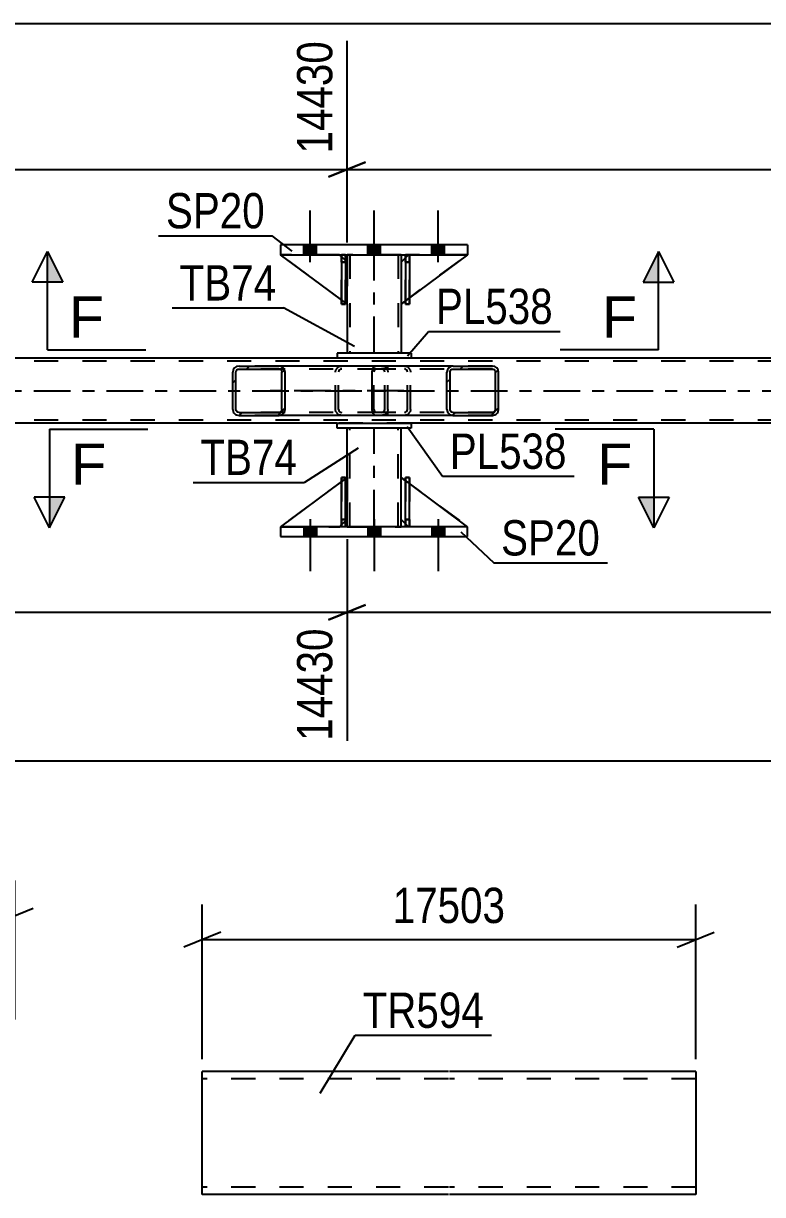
# Model space of a CAD drawing. Header units: millimetres. Extents: x 0 to 841, y 0 to 594.
# Drawn here: x 649.8 to 709.8, y 154.6 to 249.6 of the extents above; entities that cross this region are included whole.
import ezdxf

# ---------------------------------------------------------------- set-up
doc = ezdxf.new("R2010")
doc.units = ezdxf.units.MM
doc.linetypes.add('DXK_LINE_DOT2', pattern=[3.9198, 1.9599, -1.9599])
doc.linetypes.add('DXK_LINE_DOT3', pattern=[5.9187, 2.979, -0.9799, 0.9799, -0.9799])
doc.styles.add('Arial', font='ARIAL.TTF', dxfattribs={"height": 0.2})
doc.styles.add('Arial Narrow', font='ARIALN.TTF', dxfattribs={"height": 0.2})

# ---------------------------------------------------------------- blocks, each defined once
blk = doc.blocks.new('Bolt-122568727-7005 - 6955')
at = {"linetype": 'Continuous'}
for points in [[(673.576, 208.784), (672.536, 208.784), (672.536, 207.984), (673.576, 207.984)], [(673.576, 208.784), (672.536, 208.784), (672.536, 207.984), (673.576, 207.984)], [(673.576, 208.784), (672.536, 208.784), (672.536, 207.984), (673.576, 207.984)], [(678.776, 208.784), (677.736, 208.784), (677.736, 207.984), (678.776, 207.984)], [(678.776, 208.784), (677.736, 208.784), (677.736, 207.984), (678.776, 207.984)], [(683.976, 208.784), (682.936, 208.784), (682.936, 207.984), (683.976, 207.984)], [(683.976, 208.784), (682.936, 208.784), (682.936, 207.984), (683.976, 207.984)], [(683.976, 208.784), (682.936, 208.784), (682.936, 207.984), (683.976, 207.984)]]:
    blk.add_hatch(color=1, dxfattribs=at).paths.add_polyline_path(points)
at = {"color": 1, "linetype": 'Continuous'}
for p, q in [((673.056, 209.384), (673.056, 205.184)), ((673.056, 209.384), (673.056, 205.184)), ((673.056, 209.384), (673.056, 205.184)), ((678.256, 209.384), (678.256, 205.184)), ((678.256, 209.384), (678.256, 205.184)), ((683.456, 209.384), (683.456, 205.184)), ((683.456, 209.384), (683.456, 205.184)), ((683.456, 209.384), (683.456, 205.184)), ((672.536, 208.784), (672.536, 207.984)), ((672.536, 208.784), (672.536, 207.984)), ((672.536, 208.784), (672.536, 207.984)), ((673.576, 208.784), (673.576, 207.984)), ((673.576, 208.784), (673.576, 207.984)), ((673.576, 208.784), (673.576, 207.984)), ((677.736, 208.784), (677.736, 207.984)), ((677.736, 208.784), (677.736, 207.984)), ((678.776, 208.784), (678.776, 207.984)), ((678.776, 208.784), (678.776, 207.984)), ((682.936, 208.784), (682.936, 207.984)), ((682.936, 208.784), (682.936, 207.984)), ((682.936, 208.784), (682.936, 207.984)), ((683.976, 208.784), (683.976, 207.984)), ((683.976, 208.784), (683.976, 207.984)), ((683.976, 208.784), (683.976, 207.984))]:
    blk.add_line(p, q, dxfattribs=at)
blk = doc.blocks.new('Part-122568727-7002 - 6955')
at = {"color": 7, "linetype": 'DXK_LINE_DOT2'}
for p, q in [((681.057, 230.864), (680.457, 230.264)), ((680.457, 226.864), (685.856, 230.864)), ((680.457, 230.264), (680.457, 226.864)), ((685.856, 230.864), (681.057, 230.864))]:
    blk.add_line(p, q, dxfattribs=at)
blk = doc.blocks.new('Part-122568727-7067 - 6955')
at = {"color": 2, "linetype": 'Continuous'}
for p, q in [((681.256, 222.864), (675.256, 222.864)), ((675.256, 222.864), (675.256, 222.464)), ((681.256, 222.864), (681.256, 222.464)), ((681.256, 222.464), (675.256, 222.464))]:
    blk.add_line(p, q, dxfattribs=at)
blk = doc.blocks.new('Bolt-122568727-7004 - 6955')
at = {"linetype": 'Continuous'}
for points in [[(672.536, 230.864), (673.576, 230.864), (673.576, 231.664), (672.536, 231.664)], [(672.536, 230.864), (673.576, 230.864), (673.576, 231.664), (672.536, 231.664)], [(672.536, 230.864), (673.576, 230.864), (673.576, 231.664), (672.536, 231.664)], [(677.736, 230.864), (678.776, 230.864), (678.776, 231.664), (677.736, 231.664)], [(677.736, 230.864), (678.776, 230.864), (678.776, 231.664), (677.736, 231.664)], [(682.936, 230.864), (683.976, 230.864), (683.976, 231.664), (682.936, 231.664)], [(682.936, 230.864), (683.976, 230.864), (683.976, 231.664), (682.936, 231.664)], [(682.936, 230.864), (683.976, 230.864), (683.976, 231.664), (682.936, 231.664)]]:
    blk.add_hatch(color=1, dxfattribs=at).paths.add_polyline_path(points)
at = {"color": 1, "linetype": 'Continuous'}
for p, q in [((673.056, 230.264), (673.056, 234.464)), ((673.056, 230.264), (673.056, 234.464)), ((673.056, 230.264), (673.056, 234.464)), ((678.256, 230.264), (678.256, 234.464)), ((678.256, 230.264), (678.256, 234.464)), ((683.456, 230.264), (683.456, 234.464)), ((683.456, 230.264), (683.456, 234.464)), ((683.456, 230.264), (683.456, 234.464)), ((672.536, 230.864), (672.536, 231.664)), ((672.536, 230.864), (672.536, 231.664)), ((672.536, 230.864), (672.536, 231.664)), ((673.576, 230.864), (673.576, 231.664)), ((673.576, 230.864), (673.576, 231.664)), ((673.576, 230.864), (673.576, 231.664)), ((677.736, 230.864), (677.736, 231.664)), ((677.736, 230.864), (677.736, 231.664)), ((678.776, 230.864), (678.776, 231.664)), ((678.776, 230.864), (678.776, 231.664)), ((682.936, 230.864), (682.936, 231.664)), ((682.936, 230.864), (682.936, 231.664)), ((682.936, 230.864), (682.936, 231.664)), ((683.976, 230.864), (683.976, 231.664)), ((683.976, 230.864), (683.976, 231.664)), ((683.976, 230.864), (683.976, 231.664))]:
    blk.add_line(p, q, dxfattribs=at)
blk = doc.blocks.new('Part-122568727-7014 - 6955')
at = {"color": 7, "linetype": 'DXK_LINE_DOT2'}
for p, q in [((675.61, 230.264), (675.61, 230.864)), ((675.61, 230.864), (675.61, 230.864)), ((675.61, 230.864), (675.61, 226.864)), ((675.93, 230.864), (675.61, 230.864)), ((675.61, 226.864), (675.61, 230.264)), ((675.61, 230.264), (675.93, 230.264)), ((675.93, 230.264), (675.93, 230.864)), ((675.93, 226.864), (675.93, 230.864)), ((675.93, 230.264), (675.93, 226.864)), ((675.61, 226.864), (675.93, 226.864))]:
    blk.add_line(p, q, dxfattribs=at)
blk = doc.blocks.new('Part-122568727-7015 - 6955')
at = {"color": 2, "linetype": 'Continuous'}
for p, q in [((681.13, 230.864), (680.81, 230.864)), ((680.81, 230.864), (680.81, 226.864)), ((681.13, 230.864), (681.13, 230.864)), ((681.13, 230.864), (681.13, 226.864)), ((681.13, 226.864), (680.81, 226.864))]:
    blk.add_line(p, q, dxfattribs=at)
at = {"color": 7, "linetype": 'DXK_LINE_DOT2'}
for p, q in [((680.81, 230.264), (680.81, 230.864)), ((681.13, 230.264), (680.81, 230.264)), ((680.81, 230.264), (680.81, 226.864)), ((681.13, 230.264), (681.13, 230.864)), ((681.13, 230.864), (681.13, 230.864)), ((681.13, 226.864), (681.13, 230.264))]:
    blk.add_line(p, q, dxfattribs=at)
blk = doc.blocks.new('Part-122568727-7016 - 6955')
at = {"color": 2, "linetype": 'Continuous'}
for p, q in [((675.93, 230.864), (675.61, 230.864)), ((675.61, 230.864), (675.61, 226.864)), ((675.93, 230.864), (675.93, 230.864)), ((675.93, 230.864), (675.93, 226.864)), ((675.93, 226.864), (675.61, 226.864))]:
    blk.add_line(p, q, dxfattribs=at)
at = {"color": 7, "linetype": 'DXK_LINE_DOT2'}
for p, q in [((675.61, 230.264), (675.61, 230.864)), ((675.93, 230.264), (675.61, 230.264)), ((675.61, 230.264), (675.61, 226.864)), ((675.93, 230.264), (675.93, 230.864)), ((675.93, 230.864), (675.93, 230.864)), ((675.93, 226.864), (675.93, 230.264))]:
    blk.add_line(p, q, dxfattribs=at)
blk = doc.blocks.new('Part-122568727-7019 - 6955')
at = {"color": 7, "linetype": 'DXK_LINE_DOT2'}
for p, q in [((676.056, 226.864), (670.656, 230.864)), ((670.656, 230.864), (675.456, 230.864)), ((675.456, 230.864), (676.056, 230.264)), ((676.056, 230.264), (675.456, 230.864)), ((676.056, 230.264), (676.056, 226.864)), ((676.056, 230.264), (676.056, 230.264)), ((676.056, 230.264), (676.056, 226.864))]:
    blk.add_line(p, q, dxfattribs=at)
blk = doc.blocks.new('Part-122568727-7022 - 6955')
at = {"color": 2, "linetype": 'Continuous'}
for p, q in [((675.61, 227.194), (670.656, 230.864)), ((675.61, 230.71), (675.456, 230.864)), ((676.056, 230.264), (675.93, 230.39)), ((676.056, 230.264), (676.056, 230.264)), ((676.056, 226.864), (676.056, 230.264)), ((675.93, 226.957), (676.056, 226.864)), ((676.056, 226.864), (676.056, 226.864))]:
    blk.add_line(p, q, dxfattribs=at)
at = {"color": 7, "linetype": 'DXK_LINE_DOT2'}
for p, q in [((675.456, 230.864), (670.656, 230.864)), ((675.456, 230.864), (676.056, 230.264)), ((675.93, 230.39), (675.61, 230.71)), ((676.056, 230.264), (676.056, 226.864)), ((675.93, 226.957), (675.61, 227.194))]:
    blk.add_line(p, q, dxfattribs=at)
blk = doc.blocks.new('Part-122568727-7106 - 6955')
at = {"color": 7, "linetype": 'DXK_LINE_DOT2'}
for p, q in [((774.106, 222.224), (111.99, 222.224)), ((681.256, 222.464), (675.256, 222.464)), ((774.106, 217.424), (111.99, 217.424)), ((681.256, 217.184), (675.256, 217.184))]:
    blk.add_line(p, q, dxfattribs=at)
at = {"color": 2, "linetype": 'Continuous'}
for p, q in [((675.256, 222.464), (510.988, 222.464)), ((774.106, 222.464), (681.256, 222.464)), ((675.256, 217.184), (510.988, 217.184)), ((774.106, 217.184), (681.256, 217.184))]:
    blk.add_line(p, q, dxfattribs=at)
at = {"color": 7, "linetype": 'DXK_LINE_DOT3'}
blk.add_line((111.99, 219.824), (774.106, 219.824), dxfattribs=at)
blk = doc.blocks.new('Part-122568727-7042 - 6955')
at = {"color": 2, "linetype": 'Continuous'}
for p, q in [((680.457, 209.381), (680.457, 212.781)), ((680.81, 212.519), (680.457, 212.781)), ((685.853, 208.784), (681.13, 212.282)), ((680.81, 209.028), (680.457, 209.381))]:
    blk.add_line(p, q, dxfattribs=at)
at = {"color": 7, "linetype": 'DXK_LINE_DOT2'}
for p, q in [((681.13, 212.282), (680.81, 212.519)), ((681.057, 208.781), (680.81, 209.028)), ((685.856, 208.781), (681.057, 208.781)), ((685.853, 208.784), (685.856, 208.781)), ((685.856, 208.781), (685.853, 208.784))]:
    blk.add_line(p, q, dxfattribs=at)
blk = doc.blocks.new('Part-122568727-7107 - 6955')
at = {"color": 7, "linetype": 'DXK_LINE_DOT2'}
for p, q in [((675.93, 212.781), (675.61, 212.781)), ((675.61, 209.381), (675.61, 212.781)), ((675.61, 208.781), (675.61, 212.781)), ((675.93, 212.781), (675.93, 209.255)), ((675.93, 208.781), (675.93, 212.781)), ((675.93, 209.381), (675.61, 209.381)), ((675.61, 208.781), (675.61, 209.381)), ((675.93, 209.255), (675.93, 208.781)), ((675.93, 208.781), (675.61, 208.781)), ((675.93, 208.781), (675.93, 208.781))]:
    blk.add_line(p, q, dxfattribs=at)
blk = doc.blocks.new('Part-122568727-7047 - 6955')
at = {"color": 2, "linetype": 'Continuous'}
for p, q in [((685.856, 208.784), (670.656, 208.784)), ((670.656, 208.784), (670.656, 207.984)), ((685.856, 207.984), (685.856, 208.784)), ((670.656, 207.984), (685.856, 207.984))]:
    blk.add_line(p, q, dxfattribs=at)
blk = doc.blocks.new('Part-122568727-7112 - 6955')
at = {"color": 2, "linetype": 'Continuous'}
for p, q in [((680.81, 230.617), (680.457, 230.264)), ((680.457, 230.264), (680.457, 226.864)), ((685.856, 230.864), (681.13, 227.363)), ((680.81, 227.126), (680.457, 226.864))]:
    blk.add_line(p, q, dxfattribs=at)
at = {"color": 7, "linetype": 'DXK_LINE_DOT2'}
for p, q in [((681.057, 230.864), (680.81, 230.617)), ((685.856, 230.864), (681.057, 230.864)), ((681.13, 227.363), (680.81, 227.126))]:
    blk.add_line(p, q, dxfattribs=at)
blk = doc.blocks.new('Part-122568727-7052 - 6955')
at = {"color": 2, "linetype": 'Continuous'}
for p, q in [((685.856, 231.664), (670.656, 231.664)), ((670.656, 231.664), (670.656, 230.864)), ((685.856, 231.664), (685.856, 230.864)), ((670.656, 230.864), (685.856, 230.864))]:
    blk.add_line(p, q, dxfattribs=at)
blk = doc.blocks.new('Part-122568727-7053 - 6955')
at = {"color": 2, "linetype": 'Continuous'}
for p, q in [((675.61, 208.784), (675.61, 212.781)), ((675.61, 212.781), (675.93, 212.781)), ((675.93, 208.784), (675.93, 212.781)), ((675.61, 208.781), (675.61, 208.782)), ((675.61, 208.781), (675.61, 208.781)), ((675.93, 208.781), (675.61, 208.781)), ((675.93, 208.781), (675.93, 208.782))]:
    blk.add_line(p, q, dxfattribs=at)
at = {"color": 7, "linetype": 'DXK_LINE_DOT2'}
for p, q in [((675.61, 212.781), (675.61, 209.377)), ((675.93, 209.377), (675.93, 212.781)), ((675.61, 209.381), (675.93, 209.381)), ((675.61, 209.377), (675.61, 208.781)), ((675.93, 208.781), (675.93, 209.377)), ((675.61, 208.782), (675.61, 208.784)), ((675.93, 208.782), (675.93, 208.784)), ((675.93, 208.781), (675.93, 208.781))]:
    blk.add_line(p, q, dxfattribs=at)
blk = doc.blocks.new('Part-122568727-7056 - 6955')
at = {"color": 7, "linetype": 'DXK_LINE_DOT2'}
for p, q in [((676.056, 212.781), (670.656, 208.781)), ((676.056, 209.381), (676.056, 212.781)), ((676.056, 212.781), (676.056, 209.381)), ((675.456, 208.781), (676.056, 209.381)), ((676.056, 209.381), (675.456, 208.781)), ((676.056, 209.381), (676.056, 209.381)), ((670.656, 208.781), (675.456, 208.781))]:
    blk.add_line(p, q, dxfattribs=at)
blk = doc.blocks.new('Part-122568727-7059 - 6955')
at = {"color": 2, "linetype": 'Continuous'}
for p, q in [((675.61, 212.451), (670.66, 208.784)), ((676.056, 212.781), (675.93, 212.688)), ((676.056, 209.381), (676.056, 212.781)), ((676.056, 209.381), (675.93, 209.255)), ((676.056, 209.381), (676.056, 209.381)), ((675.61, 208.935), (675.459, 208.784))]:
    blk.add_line(p, q, dxfattribs=at)
at = {"color": 7, "linetype": 'DXK_LINE_DOT2'}
for p, q in [((675.93, 212.688), (675.61, 212.451)), ((676.056, 209.381), (676.056, 212.781)), ((676.056, 209.381), (675.456, 208.781)), ((675.93, 209.255), (675.61, 208.935)), ((670.656, 208.781), (670.66, 208.784)), ((670.66, 208.784), (670.656, 208.781)), ((675.456, 208.781), (670.656, 208.781)), ((675.456, 208.781), (675.459, 208.784))]:
    blk.add_line(p, q, dxfattribs=at)
blk = doc.blocks.new('Part-122568727-7062 - 6955')
at = {"color": 7, "linetype": 'DXK_LINE_DOT2'}
for p, q in [((680.457, 209.381), (680.457, 212.781)), ((680.457, 212.781), (685.856, 208.781)), ((681.057, 208.781), (680.457, 209.381)), ((685.856, 208.781), (681.057, 208.781))]:
    blk.add_line(p, q, dxfattribs=at)
blk = doc.blocks.new('Part-122568727-7072 - 6955')
at = {"color": 2, "linetype": 'Continuous'}
for p, q in [((675.256, 217.184), (681.256, 217.184)), ((675.256, 216.784), (675.256, 217.184)), ((681.256, 217.184), (681.256, 216.784)), ((681.256, 216.784), (675.256, 216.784))]:
    blk.add_line(p, q, dxfattribs=at)
blk = doc.blocks.new('Part-122568727-7108 - 6955')
at = {"color": 2, "linetype": 'Continuous'}
for p, q in [((680.81, 208.784), (680.81, 212.781)), ((680.81, 212.781), (681.13, 212.781)), ((681.13, 208.784), (681.13, 212.781)), ((680.81, 208.781), (680.81, 208.782)), ((680.81, 208.781), (680.81, 208.781)), ((681.13, 208.781), (680.81, 208.781)), ((681.13, 208.781), (681.13, 208.782))]:
    blk.add_line(p, q, dxfattribs=at)
at = {"color": 7, "linetype": 'DXK_LINE_DOT2'}
for p, q in [((680.81, 212.781), (680.81, 209.377)), ((681.13, 209.377), (681.13, 212.781)), ((680.81, 209.381), (681.13, 209.381)), ((680.81, 209.377), (680.81, 208.781)), ((681.13, 208.781), (681.13, 209.377)), ((680.81, 208.782), (680.81, 208.784)), ((681.13, 208.782), (681.13, 208.784)), ((681.13, 208.781), (681.13, 208.781))]:
    blk.add_line(p, q, dxfattribs=at)
blk = doc.blocks.new('Part-122568727-7113 - 6955')
at = {"color": 7, "linetype": 'DXK_LINE_DOT2'}
for p, q in [((681.13, 212.781), (680.81, 212.781)), ((680.81, 209.381), (680.81, 212.781)), ((680.81, 208.781), (680.81, 212.781)), ((681.13, 212.781), (681.13, 209.381)), ((681.13, 208.781), (681.13, 212.781)), ((681.13, 209.381), (680.81, 209.381)), ((680.81, 208.781), (680.81, 209.381)), ((681.13, 209.381), (681.13, 208.781)), ((681.13, 208.781), (680.81, 208.781)), ((681.13, 208.781), (681.13, 208.781))]:
    blk.add_line(p, q, dxfattribs=at)
blk = doc.blocks.new('Part-122568727-7143 - 6955')
at = {"color": 2, "linetype": 'Continuous'}
for p, q in [((676.056, 212.781), (676.056, 216.784)), ((680.456, 212.781), (680.456, 216.784)), ((676.056, 208.784), (676.056, 209.381)), ((680.456, 208.784), (680.456, 209.381))]:
    blk.add_line(p, q, dxfattribs=at)
at = {"color": 7, "linetype": 'DXK_LINE_DOT2'}
for p, q in [((680.456, 216.784), (676.056, 216.784)), ((676.296, 208.784), (676.296, 216.784)), ((680.216, 208.784), (680.216, 216.784)), ((676.056, 209.381), (676.056, 212.781)), ((680.456, 209.381), (680.456, 212.781)), ((676.056, 208.784), (680.456, 208.784))]:
    blk.add_line(p, q, dxfattribs=at)
at = {"color": 7, "linetype": 'DXK_LINE_DOT3'}
blk.add_line((678.256, 208.784), (678.256, 216.784), dxfattribs=at)
blk = doc.blocks.new('Part-122568727-7144 - 6955')
at = {"color": 7, "linetype": 'DXK_LINE_DOT2'}
for p, q in [((680.81, 230.264), (680.81, 230.864)), ((680.81, 230.864), (680.81, 230.864)), ((680.81, 230.864), (680.81, 226.864)), ((681.13, 230.864), (680.81, 230.864)), ((680.81, 226.864), (680.81, 230.264)), ((680.81, 230.264), (681.13, 230.264)), ((681.13, 230.264), (681.13, 230.864)), ((681.13, 226.864), (681.13, 230.864)), ((681.13, 230.264), (681.13, 226.864)), ((680.81, 226.864), (681.13, 226.864))]:
    blk.add_line(p, q, dxfattribs=at)
blk = doc.blocks.new('Part-122568727-7191 - 6955')
at = {"linetype": 'Continuous'}
h = blk.add_hatch(dxfattribs=at)
h.set_pattern_fill('', scale=0.7, style=0, pattern_type=0)
h.set_pattern_definition([(45, (688.3286, 221.5273), (-1.57154, 1.57154), [])])
h.paths.add_polyline_path([(688.367, 221.344), (688.329, 221.527), (688.22, 221.683), (688.056, 221.787), (687.864, 221.824), (684.68, 221.824), (684.487, 221.787), (684.324, 221.683), (684.215, 221.527), (684.177, 221.344), (684.177, 218.304), (684.215, 218.12), (684.324, 217.964), (684.487, 217.86), (684.68, 217.824), (687.864, 217.824), (688.056, 217.86), (688.22, 217.964), (688.329, 218.12), (688.367, 218.304)])
h.paths.add_polyline_path([(688.096, 218.212), (688.042, 218.134), (687.96, 218.082), (687.864, 218.064), (684.68, 218.064), (684.584, 218.082), (684.502, 218.134), (684.448, 218.212), (684.428, 218.304), (684.428, 221.344), (684.448, 221.436), (684.502, 221.513), (684.584, 221.565), (684.68, 221.584), (687.864, 221.584), (687.96, 221.565), (688.042, 221.513), (688.096, 221.436), (688.115, 221.344), (688.115, 218.304)])
at = {"color": 2, "linetype": 'Continuous'}
for p, q in [((678.129, 221.527), (678.188, 221.683)), ((678.188, 221.683), (678.276, 221.787)), ((678.276, 221.787), (678.379, 221.824)), ((684.68, 221.824), (678.379, 221.824)), ((684.68, 221.824), (684.487, 221.787)), ((684.584, 221.565), (684.68, 221.584)), ((684.68, 221.824), (687.864, 221.824)), ((684.68, 221.584), (687.864, 221.584)), ((688.056, 221.787), (687.864, 221.824)), ((687.864, 221.584), (687.96, 221.565)), ((678.109, 221.344), (678.129, 221.527)), ((678.109, 218.304), (678.109, 221.344)), ((684.215, 221.527), (684.177, 221.344)), ((684.177, 218.304), (684.177, 221.344)), ((684.428, 221.344), (684.448, 221.436)), ((684.428, 218.304), (684.428, 221.344)), ((684.448, 221.436), (684.502, 221.513)), ((684.502, 221.513), (684.584, 221.565)), ((687.96, 221.565), (688.042, 221.513)), ((688.042, 221.513), (688.096, 221.436)), ((688.096, 221.436), (688.115, 221.344)), ((688.115, 218.304), (688.115, 221.344)), ((688.367, 221.344), (688.329, 221.527)), ((688.367, 218.304), (688.367, 221.344)), ((678.129, 218.12), (678.109, 218.304)), ((678.188, 217.964), (678.129, 218.12)), ((678.276, 217.86), (678.188, 217.964)), ((678.379, 217.824), (678.276, 217.86)), ((684.68, 217.824), (678.379, 217.824)), ((684.177, 218.304), (684.215, 218.12)), ((684.448, 218.212), (684.428, 218.304)), ((684.502, 218.134), (684.448, 218.212)), ((684.487, 217.86), (684.68, 217.824)), ((684.584, 218.082), (684.502, 218.134)), ((684.68, 218.064), (684.584, 218.082)), ((684.68, 218.064), (687.864, 218.064)), ((684.68, 217.824), (687.864, 217.824)), ((687.96, 218.082), (687.864, 218.064)), ((687.864, 217.824), (688.056, 217.86)), ((688.042, 218.134), (687.96, 218.082)), ((688.096, 218.212), (688.042, 218.134)), ((688.115, 218.304), (688.096, 218.212)), ((688.329, 218.12), (688.367, 218.304))]:
    blk.add_line(p, q, dxfattribs=at)
at = {"color": 7, "linetype": 'DXK_LINE_DOT2'}
for p, q in [((678.379, 221.584), (678.328, 221.565)), ((687.864, 221.584), (678.379, 221.584)), ((679.372, 221.584), (679.372, 221.824)), ((680.714, 221.824), (680.906, 221.787)), ((680.81, 221.565), (680.714, 221.584)), ((687.864, 221.824), (684.68, 221.824)), ((678.254, 221.436), (678.244, 221.344)), ((678.244, 218.304), (678.244, 221.344)), ((678.284, 221.513), (678.254, 221.436)), ((678.328, 221.565), (678.284, 221.513)), ((680.891, 221.513), (680.81, 221.565)), ((680.946, 221.436), (680.891, 221.513)), ((680.965, 221.344), (680.946, 221.436)), ((680.965, 218.304), (680.965, 221.344)), ((681.178, 221.527), (681.216, 221.344)), ((681.216, 218.304), (681.216, 221.344)), ((678.244, 218.304), (678.254, 218.212)), ((678.254, 218.212), (678.284, 218.134)), ((678.284, 218.134), (678.328, 218.082)), ((678.328, 218.082), (678.379, 218.064)), ((687.864, 218.064), (678.379, 218.064)), ((679.372, 217.824), (679.372, 218.064)), ((680.714, 218.064), (680.81, 218.082)), ((680.906, 217.86), (680.714, 217.824)), ((680.81, 218.082), (680.891, 218.134)), ((680.891, 218.134), (680.946, 218.212)), ((680.946, 218.212), (680.965, 218.304)), ((681.216, 218.304), (681.178, 218.12)), ((687.864, 217.824), (684.68, 217.824))]:
    blk.add_line(p, q, dxfattribs=at)
for centre, start, end in [((680.728, 221.328), 23.84952, 68.80601), ((680.728, 218.319), 291.19399, 336.15048)]:
    blk.add_arc(centre, 0.492, start, end, dxfattribs=at)
at = {"color": 2, "linetype": 'Continuous'}
for centre, start, end in [((684.665, 221.328), 111.19399, 156.15048), ((687.879, 221.328), 23.84952, 68.80601), ((684.665, 218.319), 203.84952, 248.80601), ((687.879, 218.319), 291.19399, 336.15048)]:
    blk.add_arc(centre, 0.492, start, end, dxfattribs=at)
blk = doc.blocks.new('Part-122568727-7152 - 6955')
at = {"linetype": 'Continuous'}
h = blk.add_hatch(dxfattribs=at)
h.set_pattern_fill('', scale=0.7, style=0, pattern_type=0)
h.set_pattern_definition([(45, (670.9839, 221.5273), (-1.57154, 1.57154), [])])
h.paths.add_polyline_path([(671.023, 221.344), (670.984, 221.527), (670.873, 221.683), (670.707, 221.787), (670.512, 221.824), (667.277, 221.824), (667.081, 221.787), (666.916, 221.683), (666.805, 221.527), (666.766, 221.344), (666.766, 218.304), (666.805, 218.12), (666.916, 217.964), (667.081, 217.86), (667.277, 217.824), (670.512, 217.824), (670.707, 217.86), (670.873, 217.964), (670.984, 218.12), (671.023, 218.304)])
h.paths.add_polyline_path([(670.748, 218.212), (670.693, 218.134), (670.61, 218.082), (670.512, 218.064), (667.277, 218.064), (667.179, 218.082), (667.096, 218.134), (667.041, 218.212), (667.021, 218.304), (667.021, 221.344), (667.041, 221.436), (667.096, 221.513), (667.179, 221.565), (667.277, 221.584), (670.512, 221.584), (670.61, 221.565), (670.693, 221.513), (670.748, 221.436), (670.767, 221.344), (670.767, 218.304)])
at = {"color": 2, "linetype": 'Continuous'}
for p, q in [((667.277, 221.824), (667.081, 221.787)), ((667.179, 221.565), (667.277, 221.584)), ((667.277, 221.824), (670.512, 221.824)), ((667.277, 221.584), (670.512, 221.584)), ((678.379, 221.824), (670.512, 221.824)), ((670.707, 221.787), (670.512, 221.824)), ((670.512, 221.584), (670.61, 221.565)), ((666.805, 221.527), (666.766, 221.344)), ((666.766, 218.304), (666.766, 221.344)), ((667.021, 221.344), (667.041, 221.436)), ((667.021, 218.304), (667.021, 221.344)), ((667.041, 221.436), (667.096, 221.513)), ((667.096, 221.513), (667.179, 221.565)), ((670.61, 221.565), (670.693, 221.513)), ((670.693, 221.513), (670.748, 221.436)), ((670.748, 221.436), (670.767, 221.344)), ((670.767, 218.304), (670.767, 221.344)), ((671.023, 221.344), (670.984, 221.527)), ((671.023, 218.304), (671.023, 221.344)), ((666.766, 218.304), (666.805, 218.12)), ((667.041, 218.212), (667.021, 218.304)), ((667.096, 218.134), (667.041, 218.212)), ((667.081, 217.86), (667.277, 217.824)), ((667.179, 218.082), (667.096, 218.134)), ((667.277, 218.064), (667.179, 218.082)), ((667.277, 218.064), (670.512, 218.064)), ((667.277, 217.824), (670.512, 217.824)), ((670.61, 218.082), (670.512, 218.064)), ((670.512, 217.824), (670.707, 217.86)), ((678.379, 217.824), (670.512, 217.824)), ((670.693, 218.134), (670.61, 218.082)), ((670.748, 218.212), (670.693, 218.134)), ((670.767, 218.304), (670.748, 218.212)), ((670.984, 218.12), (671.023, 218.304))]:
    blk.add_line(p, q, dxfattribs=at)
at = {"color": 7, "linetype": 'DXK_LINE_DOT2'}
for p, q in [((670.512, 221.824), (667.277, 221.824)), ((678.861, 221.584), (667.277, 221.584)), ((675.431, 221.787), (675.626, 221.824)), ((675.626, 221.584), (675.528, 221.565)), ((678.861, 221.824), (678.379, 221.824)), ((678.861, 221.824), (679.057, 221.787)), ((678.959, 221.565), (678.861, 221.584)), ((675.115, 221.344), (675.154, 221.527)), ((675.115, 218.304), (675.115, 221.344)), ((675.39, 221.436), (675.371, 221.344)), ((675.371, 218.304), (675.371, 221.344)), ((675.446, 221.513), (675.39, 221.436)), ((675.528, 221.565), (675.446, 221.513)), ((679.042, 221.513), (678.959, 221.565)), ((679.097, 221.436), (679.042, 221.513)), ((679.117, 221.344), (679.097, 221.436)), ((679.117, 218.304), (679.117, 221.344)), ((679.333, 221.527), (679.372, 221.344)), ((679.372, 218.304), (679.372, 221.344)), ((678.861, 218.064), (667.277, 218.064)), ((670.512, 217.824), (667.277, 217.824)), ((675.154, 218.12), (675.115, 218.304)), ((675.371, 218.304), (675.39, 218.212)), ((675.39, 218.212), (675.446, 218.134)), ((675.626, 217.824), (675.431, 217.86)), ((675.446, 218.134), (675.468, 218.12)), ((675.468, 218.12), (675.528, 218.082)), ((675.528, 218.082), (675.626, 218.064)), ((678.861, 217.824), (678.379, 217.824)), ((678.861, 218.064), (678.959, 218.082)), ((679.057, 217.86), (678.861, 217.824)), ((678.959, 218.082), (679.042, 218.134)), ((679.042, 218.134), (679.097, 218.212)), ((679.097, 218.212), (679.117, 218.304)), ((679.372, 218.304), (679.333, 218.12))]:
    blk.add_line(p, q, dxfattribs=at)
at = {"color": 7, "linetype": 'DXK_LINE_DOT3'}
blk.add_line((680.664, 219.824), (668.894, 219.824), dxfattribs=at)
at = {"color": 2, "linetype": 'Continuous'}
for centre, start, end in [((667.257, 221.323), 110.75832, 155.68004), ((670.531, 221.323), 24.31996, 69.24168), ((667.257, 218.324), 204.31996, 249.24168), ((670.531, 218.324), 290.75832, 335.68004)]:
    blk.add_arc(centre, 0.496, start, end, dxfattribs=at)
at = {"color": 7, "linetype": 'DXK_LINE_DOT2'}
for centre, start, end in [((675.607, 221.323), 110.75832, 155.68004), ((678.881, 221.323), 24.31996, 69.24168), ((675.607, 218.324), 204.31996, 249.24168), ((678.881, 218.324), 290.75832, 335.68004)]:
    blk.add_arc(centre, 0.496, start, end, dxfattribs=at)
blk = doc.blocks.new('Part-122568727-7237 - 6955')
at = {"color": 2, "linetype": 'Continuous'}
for p, q in [((676.056, 230.864), (676.056, 230.264)), ((680.456, 230.864), (680.456, 230.264)), ((676.056, 226.864), (676.056, 222.864)), ((680.456, 226.864), (680.456, 222.864))]:
    blk.add_line(p, q, dxfattribs=at)
at = {"color": 7, "linetype": 'DXK_LINE_DOT2'}
for p, q in [((680.456, 230.864), (676.056, 230.864)), ((676.056, 230.264), (676.056, 226.864)), ((676.296, 230.864), (676.296, 222.864)), ((680.216, 230.864), (680.216, 222.864)), ((680.456, 230.264), (680.456, 226.864)), ((680.456, 222.864), (676.056, 222.864))]:
    blk.add_line(p, q, dxfattribs=at)
at = {"color": 7, "linetype": 'DXK_LINE_DOT3'}
blk.add_line((678.256, 222.864), (678.256, 230.864), dxfattribs=at)
blk = doc.blocks.new('Part-122568727-3357 - 3349')
at = {"color": 2, "linetype": 'Continuous'}
for p, q in [((684.289, 164.552), (664.289, 164.552)), ((664.289, 154.644), (664.289, 164.552)), ((704.389, 164.552), (684.389, 164.552)), ((704.389, 164.552), (704.389, 154.552)), ((664.289, 154.552), (664.289, 154.644)), ((684.289, 154.552), (664.289, 154.552)), ((704.389, 154.552), (684.389, 154.552))]:
    blk.add_line(p, q, dxfattribs=at)
at = {"color": 7, "linetype": 'DXK_LINE_DOT2'}
for p, q in [((684.289, 163.952), (664.289, 163.952)), ((704.389, 163.952), (684.389, 163.952)), ((664.289, 155.152), (664.289, 155.198)), ((684.289, 155.152), (664.289, 155.152)), ((704.389, 155.152), (684.389, 155.152)), ((704.389, 155.152), (704.389, 155.198))]:
    blk.add_line(p, q, dxfattribs=at)
blk = doc.blocks.new('StraightDimension-122568727-7366 - 6955')
at = {"color": 7, "linetype": 'Continuous'}
for p, q in [((676.056, 231.864), (676.056, 248.223)), ((784.326, 223.464), (784.326, 248.223)), ((677.556, 238.382), (674.556, 237.182)), ((676.056, 237.782), (784.326, 237.782)), ((782.826, 237.182), (785.826, 238.382))]:
    blk.add_line(p, q, dxfattribs=at)
at = {"color": 0}
blk.add_wipeout([(734.448, 238.532), (734.448, 242.732), (725.935, 242.732), (725.935, 238.532)], dxfattribs=at)
at = {"color": 3, "style": 'Arial Narrow'}
blk.add_text('3204', height=2.8633, dxfattribs=at).set_placement((726.535, 239.132))
at = {"color": 0, "linetype": 'Continuous'}
blk.add_wipeout([(783.726, 248.823), (779.526, 248.823), (779.526, 238.482), (783.726, 238.482)], dxfattribs=at)
at = {"color": 3, "linetype": 'Continuous', "style": 'Arial Narrow'}
blk.add_text('17635', height=2.8633, rotation=90.00021, dxfattribs=at).set_placement((783.126, 239.082))
blk = doc.blocks.new('StraightDimension-122568727-7291 - 6955')
at = {"color": 7, "linetype": 'Continuous'}
blk.add_line((101.13, 189.769), (784.966, 189.769), dxfattribs=at)
blk = doc.blocks.new('StraightDimension-122568727-7302 - 6955')
at = {"color": 7, "linetype": 'Continuous'}
for p, q in [((784.326, 216.184), (784.326, 191.393)), ((676.056, 207.781), (676.056, 191.393)), ((677.556, 202.433), (674.556, 201.233)), ((676.056, 201.833), (784.326, 201.833)), ((782.826, 201.233), (785.826, 202.433))]:
    blk.add_line(p, q, dxfattribs=at)
at = {"color": 0}
blk.add_wipeout([(734.448, 202.583), (734.448, 206.783), (725.935, 206.783), (725.935, 202.583)], dxfattribs=at)
at = {"color": 3, "style": 'Arial Narrow'}
blk.add_text('3204', height=2.8633, dxfattribs=at).set_placement((726.535, 203.183))
at = {"color": 0, "linetype": 'Continuous'}
blk.add_wipeout([(783.726, 201.133), (779.526, 201.133), (779.526, 190.793), (783.726, 190.793)], dxfattribs=at)
at = {"color": 3, "linetype": 'Continuous', "style": 'Arial Narrow'}
blk.add_text('17635', height=2.8633, rotation=90.00021, dxfattribs=at).set_placement((783.126, 191.393))
blk = doc.blocks.new('StraightDimension-122568727-7307 - 6955')
at = {"color": 7, "linetype": 'Continuous'}
for p, q in [((676.056, 207.781), (676.056, 191.393)), ((505.788, 201.833), (676.056, 201.833)), ((674.556, 201.233), (677.556, 202.433))]:
    blk.add_line(p, q, dxfattribs=at)
at = {"color": 0, "linetype": 'Continuous'}
blk.add_wipeout([(675.456, 201.133), (671.256, 201.133), (671.256, 190.793), (675.456, 190.793)], dxfattribs=at)
at = {"color": 3, "linetype": 'Continuous', "style": 'Arial Narrow'}
blk.add_text('14430', height=2.8633, rotation=90.00021, dxfattribs=at).set_placement((674.856, 191.393))
blk = doc.blocks.new('StraightDimension-122568727-7361 - 6955')
at = {"color": 7, "linetype": 'Continuous'}
for p, q in [((676.056, 231.864), (676.056, 248.223)), ((505.788, 237.782), (676.056, 237.782)), ((674.556, 237.182), (677.556, 238.382))]:
    blk.add_line(p, q, dxfattribs=at)
at = {"color": 0, "linetype": 'Continuous'}
blk.add_wipeout([(675.456, 248.823), (671.256, 248.823), (671.256, 238.482), (675.456, 238.482)], dxfattribs=at)
at = {"color": 3, "linetype": 'Continuous', "style": 'Arial Narrow'}
blk.add_text('14430', height=2.8633, rotation=90.00021, dxfattribs=at).set_placement((674.856, 239.082))
blk = doc.blocks.new('StraightDimension-122568727-7381 - 6955')
at = {"color": 7, "linetype": 'Continuous'}
blk.add_line((101.77, 249.648), (784.326, 249.648), dxfattribs=at)
blk = doc.blocks.new('StraightDimension-122568727-7985 - 7976')
at = {"color": 7, "linetype": 'Continuous'}
for p, q in [((608.951, 168.762), (608.951, 180.053)), ((649.051, 168.762), (649.051, 180.053)), ((610.451, 177.803), (607.451, 176.603)), ((608.951, 177.203), (649.051, 177.203)), ((647.551, 176.603), (650.551, 177.803))]:
    blk.add_line(p, q, dxfattribs=at)
at = {"color": 0}
blk.add_wipeout([(634.171, 177.953), (634.171, 182.153), (623.83, 182.153), (623.83, 177.953)], dxfattribs=at)
at = {"color": 3, "style": 'Arial Narrow'}
blk.add_text('17635', height=2.8633, dxfattribs=at).set_placement((624.43, 178.553))
blk = doc.blocks.new('StraightDimension-122568727-3450 - 3349')
at = {"color": 7, "linetype": 'Continuous'}
for p, q in [((664.289, 165.552), (664.289, 178.103)), ((704.389, 165.552), (704.389, 178.103)), ((665.789, 175.853), (662.789, 174.653)), ((664.289, 175.253), (704.389, 175.253)), ((702.889, 174.653), (705.889, 175.853))]:
    blk.add_line(p, q, dxfattribs=at)
at = {"color": 0}
blk.add_wipeout([(689.509, 176.003), (689.509, 180.203), (679.169, 180.203), (679.169, 176.003)], dxfattribs=at)
at = {"color": 3, "style": 'Arial Narrow'}
blk.add_text('17503', height=2.8633, dxfattribs=at).set_placement((679.769, 176.603))
blk = doc.blocks.new('Mark-122568727-7068 - 6955')
at = {"color": 30, "linetype": 'Continuous'}
for p, q in [((680.942, 216.919), (683.804, 212.88)), ((683.804, 212.88), (694.508, 212.88))]:
    blk.add_line(p, q, dxfattribs=at)
at = {"color": 0}
blk.add_wipeout([(693.908, 213.48), (693.908, 216.48), (684.404, 216.48), (684.404, 213.48)], dxfattribs=at)
blk.add_wipeout([(693.908, 213.48), (693.908, 216.48), (684.404, 216.48), (684.404, 213.48)], dxfattribs=at)
at = {"color": 3, "style": 'Arial Narrow'}
blk.add_text('PL538', height=2.8633, dxfattribs=at).set_placement((684.404, 213.48))
blk = doc.blocks.new('Mark-122568727-7043 - 6955')
at = {"color": 30, "linetype": 'Continuous'}
for p, q in [((685.302, 208.367), (687.973, 205.847)), ((687.973, 205.847), (697.212, 205.847))]:
    blk.add_line(p, q, dxfattribs=at)
at = {"color": 0}
blk.add_wipeout([(696.612, 206.447), (696.612, 209.447), (688.573, 209.447), (688.573, 206.447)], dxfattribs=at)
blk.add_wipeout([(696.612, 206.447), (696.612, 209.447), (688.573, 209.447), (688.573, 206.447)], dxfattribs=at)
at = {"color": 3, "style": 'Arial Narrow'}
blk.add_text('SP20', height=2.8633, dxfattribs=at).set_placement((688.573, 206.447))
blk = doc.blocks.new('Mark-122568727-7048 - 6955')
at = {"color": 30, "linetype": 'Continuous'}
for p in [(660.739, 232.41), (671.596, 231.146)]:
    blk.add_line(p, (669.978, 232.41), dxfattribs=at)
at = {"color": 0}
blk.add_wipeout([(669.378, 233.01), (669.378, 236.01), (661.339, 236.01), (661.339, 233.01)], dxfattribs=at)
blk.add_wipeout([(669.378, 233.01), (669.378, 236.01), (661.339, 236.01), (661.339, 233.01)], dxfattribs=at)
at = {"color": 3, "style": 'Arial Narrow'}
blk.add_text('SP20', height=2.8633, dxfattribs=at).set_placement((661.339, 233.01))
blk = doc.blocks.new('Mark-122568727-7063 - 6955')
at = {"color": 30, "linetype": 'Continuous'}
for p, q in [((680.976, 222.661), (682.68, 224.642)), ((682.68, 224.642), (693.384, 224.642))]:
    blk.add_line(p, q, dxfattribs=at)
at = {"color": 0}
blk.add_wipeout([(692.784, 225.242), (692.784, 228.242), (683.28, 228.242), (683.28, 225.242)], dxfattribs=at)
blk.add_wipeout([(692.784, 225.242), (692.784, 228.242), (683.28, 228.242), (683.28, 225.242)], dxfattribs=at)
at = {"color": 3, "style": 'Arial Narrow'}
blk.add_text('PL538', height=2.8633, dxfattribs=at).set_placement((683.28, 225.242))
blk = doc.blocks.new('Mark-122568727-7139 - 6955')
at = {"color": 30, "linetype": 'Continuous'}
for p in [(676.948, 215.172), (663.54, 212.38)]:
    blk.add_line(p, (672.594, 212.38), dxfattribs=at)
at = {"color": 0}
blk.add_wipeout([(671.994, 212.98), (671.994, 215.98), (664.14, 215.98), (664.14, 212.98)], dxfattribs=at)
blk.add_wipeout([(671.994, 212.98), (671.994, 215.98), (664.14, 215.98), (664.14, 212.98)], dxfattribs=at)
at = {"color": 3, "style": 'Arial Narrow'}
blk.add_text('TB74', height=2.8633, dxfattribs=at).set_placement((664.14, 212.98))
blk = doc.blocks.new('Mark-122568727-7233 - 6955')
at = {"color": 30, "linetype": 'Continuous'}
for p in [(661.848, 226.55), (676.65, 223.414)]:
    blk.add_line(p, (670.903, 226.55), dxfattribs=at)
at = {"color": 0}
blk.add_wipeout([(670.303, 227.15), (670.303, 230.15), (662.448, 230.15), (662.448, 227.15)], dxfattribs=at)
blk.add_wipeout([(670.303, 227.15), (670.303, 230.15), (662.448, 230.15), (662.448, 227.15)], dxfattribs=at)
at = {"color": 3, "style": 'Arial Narrow'}
blk.add_text('TB74', height=2.8633, dxfattribs=at).set_placement((662.448, 227.15))
blk = doc.blocks.new('SectionMark-122568727-7407 - 6955')
at = {"linetype": 'Continuous'}
for points in [[(652.962, 228.635), (651.712, 228.635), (651.712, 231.135)], [(701.374, 228.635), (700.124, 228.635), (701.374, 231.135)]]:
    blk.add_hatch(color=6, dxfattribs=at).paths.add_polyline_path(points)
at = {"color": 6, "linetype": 'Continuous'}
for p, q in [((650.462, 228.635), (651.712, 231.135)), ((651.712, 223.135), (651.712, 231.135)), ((651.712, 231.135), (652.962, 228.635)), ((701.374, 231.135), (700.124, 228.635)), ((701.374, 223.135), (701.374, 231.135)), ((701.374, 231.135), (702.624, 228.635)), ((652.962, 228.635), (650.462, 228.635)), ((700.124, 228.635), (702.624, 228.635)), ((651.712, 223.135), (659.712, 223.135)), ((701.374, 223.135), (693.374, 223.135))]:
    blk.add_line(p, q, dxfattribs=at)
at = {"color": 0, "linetype": 'Continuous'}
for points in [[(656.313, 224.135), (656.313, 227.635), (653.462, 227.635), (653.462, 224.135)], [(699.624, 224.135), (699.624, 227.635), (696.774, 227.635), (696.774, 224.135)]]:
    blk.add_wipeout(points, dxfattribs=at)
at = {"color": 3, "linetype": 'Continuous', "style": 'Arial'}
for p in [(653.462, 224.135), (696.774, 224.135)]:
    blk.add_text('F', height=3.343, dxfattribs=at).set_placement(p)
blk = doc.blocks.new('SectionMark-122568727-7411 - 6955')
at = {"linetype": 'Continuous'}
for points in [[(651.881, 211.191), (653.131, 211.191), (651.881, 208.691)], [(699.729, 211.191), (700.979, 211.191), (700.979, 208.691)]]:
    blk.add_hatch(color=6, dxfattribs=at).paths.add_polyline_path(points)
at = {"color": 6, "linetype": 'Continuous'}
for p, q in [((651.881, 216.691), (659.881, 216.691)), ((651.881, 216.691), (651.881, 208.691)), ((700.979, 216.691), (692.979, 216.691)), ((700.979, 216.691), (700.979, 208.691)), ((651.881, 208.691), (650.631, 211.191)), ((653.131, 211.191), (650.631, 211.191)), ((651.881, 208.691), (653.131, 211.191)), ((699.729, 211.191), (702.229, 211.191)), ((700.979, 208.691), (699.729, 211.191)), ((702.229, 211.191), (700.979, 208.691))]:
    blk.add_line(p, q, dxfattribs=at)
at = {"color": 0, "linetype": 'Continuous'}
for points in [[(656.482, 212.191), (656.482, 215.691), (653.631, 215.691), (653.631, 212.191)], [(699.229, 212.191), (699.229, 215.691), (696.378, 215.691), (696.378, 212.191)]]:
    blk.add_wipeout(points, dxfattribs=at)
at = {"color": 3, "linetype": 'Continuous', "style": 'Arial'}
for p in [(653.631, 212.191), (696.378, 212.191)]:
    blk.add_text('F', height=3.343, dxfattribs=at).set_placement(p)
blk = doc.blocks.new('Mark-122568727-3353 - 3349')
at = {"color": 30, "linetype": 'Continuous'}
for p, q in [((673.859, 162.8), (676.72, 167.49)), ((676.72, 167.49), (687.784, 167.49))]:
    blk.add_line(p, q, dxfattribs=at)
at = {"color": 0}
blk.add_wipeout([(687.184, 168.09), (687.184, 171.09), (677.32, 171.09), (677.32, 168.09)], dxfattribs=at)
blk.add_wipeout([(687.184, 168.09), (687.184, 171.09), (677.32, 171.09), (677.32, 168.09)], dxfattribs=at)
at = {"color": 3, "style": 'Arial Narrow'}
blk.add_text('TR594', height=2.8633, dxfattribs=at).set_placement((677.32, 168.09))

msp = doc.modelspace()

# ---------------------------------------------------------------- block references
for name in ['Bolt-122568727-7004 - 6955', 'Part-122568727-7052 - 6955', 'Part-122568727-7019 - 6955', 'Part-122568727-7022 - 6955', 'Part-122568727-7014 - 6955', 'Part-122568727-7016 - 6955', 'Part-122568727-7237 - 6955', 'Part-122568727-7002 - 6955', 'Part-122568727-7112 - 6955', 'Part-122568727-7015 - 6955', 'Part-122568727-7144 - 6955', 'Part-122568727-7067 - 6955', 'Part-122568727-7106 - 6955', 'Part-122568727-7152 - 6955', 'Part-122568727-7191 - 6955', 'Part-122568727-7072 - 6955', 'Part-122568727-7143 - 6955', 'Part-122568727-7056 - 6955', 'Part-122568727-7059 - 6955', 'Part-122568727-7107 - 6955', 'Part-122568727-7053 - 6955', 'Part-122568727-7042 - 6955', 'Part-122568727-7062 - 6955', 'Part-122568727-7108 - 6955', 'Part-122568727-7113 - 6955', 'Bolt-122568727-7005 - 6955', 'Part-122568727-7047 - 6955', 'StraightDimension-122568727-7985 - 7976', 'StraightDimension-122568727-3450 - 3349', 'Part-122568727-3357 - 3349']:
    msp.add_blockref(name, (0, 0))

# ---------------------------------------------------------------- next in the draw order: block references
for name in ['StraightDimension-122568727-7366 - 6955', 'StraightDimension-122568727-7291 - 6955', 'Mark-122568727-3353 - 3349']:
    msp.add_blockref(name, (0, 0))

# ---------------------------------------------------------------- next in the draw order: block references
for name in ['StraightDimension-122568727-7361 - 6955', 'StraightDimension-122568727-7302 - 6955']:
    msp.add_blockref(name, (0, 0))

# ---------------------------------------------------------------- next in the draw order: block references
for name in ['StraightDimension-122568727-7381 - 6955', 'Mark-122568727-7068 - 6955', 'Mark-122568727-7139 - 6955', 'Mark-122568727-7043 - 6955', 'StraightDimension-122568727-7307 - 6955']:
    msp.add_blockref(name, (0, 0))

# ---------------------------------------------------------------- next in the draw order: block references
for name in ['Mark-122568727-7048 - 6955', 'Mark-122568727-7233 - 6955', 'Mark-122568727-7063 - 6955', 'SectionMark-122568727-7411 - 6955']:
    msp.add_blockref(name, (0, 0))

# ---------------------------------------------------------------- next in the draw order: block references
msp.add_blockref('SectionMark-122568727-7407 - 6955', (0, 0))

doc.saveas('drawing.dxf')
